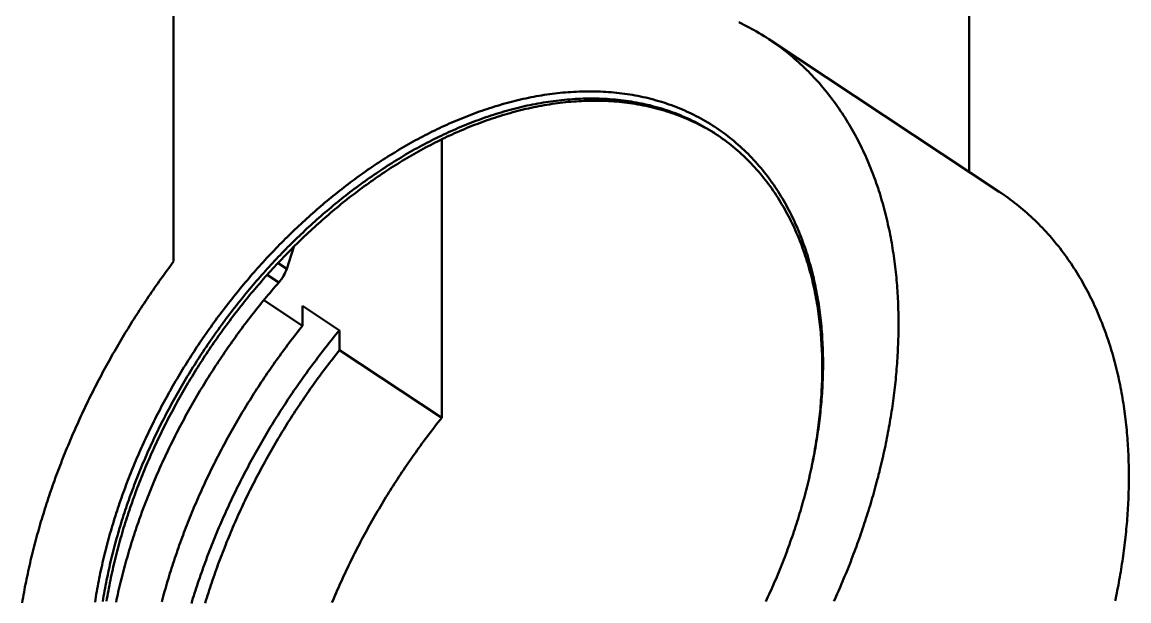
# Model space of a CAD drawing. Header units: millimetres. Extents: x 0 to 900, y 0 to 148.
# Drawn here: x 400.63 to 421.24, y 113.18 to 123.96 of the extents above; entities that cross this region are included whole.
import ezdxf

# ---------------------------------------------------------------- set-up
doc = ezdxf.new("R2010")
doc.units = ezdxf.units.MM
doc.header["$LTSCALE"] = 0.125
doc.layers.add('VISIBLE', color=7, linetype='Continuous', lineweight=50)

msp = doc.modelspace()

# ---------------------------------------------------------------- linework, layer by layer
at = {"layer": 'VISIBLE'}
for p, q in [((418.263, 121.168), (418.263, 131.905)), ((403.447, 119.494), (403.447, 130.285)), ((418.825, 120.796), (414.535, 123.637)), ((408.44, 116.583), (408.44, 121.773)), ((405.686, 119.772), (405.553, 119.362)), ((405.553, 119.362), (405.392, 119.469)), ((405.407, 119.106), (405.191, 119.249)), ((405.847, 118.299), (405.127, 118.776)), ((406.534, 118.214), (405.847, 118.669)), ((405.847, 118.669), (405.847, 118.299)), ((406.534, 118.214), (406.534, 117.844)), ((408.44, 116.583), (406.534, 117.844))]:
    msp.add_line(p, q, dxfattribs=at)
for points in [[(413.973, 123.956), (414.021, 123.932), (414.069, 123.908), (414.117, 123.883), (414.165, 123.858), (414.212, 123.833), (414.259, 123.806), (414.306, 123.779), (414.352, 123.752), (414.399, 123.724), (414.444, 123.696), (414.49, 123.667), (414.535, 123.637)], [(414.535, 123.637), (414.576, 123.609), (414.618, 123.581), (414.659, 123.552), (414.699, 123.523), (414.74, 123.494), (414.78, 123.464), (414.819, 123.433), (414.859, 123.402), (414.898, 123.371), (414.936, 123.339), (414.975, 123.307), (415.013, 123.274), (415.05, 123.241), (415.088, 123.208), (415.125, 123.174), (415.161, 123.14), (415.198, 123.105), (415.233, 123.07), (415.269, 123.035), (415.304, 122.999), (415.339, 122.963), (415.373, 122.927), (415.407, 122.89), (415.441, 122.853), (415.474, 122.816), (415.507, 122.778), (415.539, 122.74), (415.571, 122.701), (415.603, 122.663), (415.634, 122.624), (415.665, 122.584), (415.696, 122.544), (415.726, 122.504), (415.755, 122.464), (415.785, 122.424), (415.814, 122.383), (415.842, 122.342), (415.87, 122.3), (415.898, 122.259), (415.926, 122.217), (415.953, 122.175), (415.979, 122.132), (416.005, 122.089), (416.031, 122.047), (416.056, 122.003), (416.081, 121.96), (416.106, 121.916), (416.13, 121.873), (416.154, 121.829), (416.178, 121.784), (416.201, 121.74), (416.223, 121.695), (416.245, 121.65), (416.267, 121.605), (416.289, 121.56), (416.31, 121.515), (416.331, 121.469), (416.351, 121.424), (416.371, 121.378), (416.391, 121.332), (416.41, 121.285), (416.429, 121.239), (416.447, 121.192), (416.465, 121.146), (416.483, 121.099), (416.5, 121.052), (416.517, 121.005), (416.534, 120.958), (416.55, 120.91), (416.566, 120.863), (416.582, 120.815), (416.597, 120.768), (416.612, 120.72), (416.626, 120.672), (416.64, 120.624), (416.654, 120.576), (416.668, 120.528), (416.681, 120.479), (416.694, 120.431), (416.706, 120.382), (416.718, 120.334), (416.73, 120.285), (416.741, 120.236), (416.752, 120.188), (416.763, 120.139), (416.774, 120.09), (416.784, 120.041), (416.793, 119.992), (416.803, 119.942), (416.812, 119.893), (416.821, 119.844), (416.829, 119.795), (416.838, 119.745), (416.845, 119.696), (416.853, 119.646), (416.86, 119.597), (416.867, 119.547), (416.874, 119.498), (416.88, 119.448), (416.886, 119.398), (416.892, 119.349), (416.897, 119.299), (416.903, 119.249), (416.908, 119.199), (416.912, 119.149), (416.916, 119.1), (416.92, 119.05), (416.924, 119), (416.928, 118.95), (416.931, 118.9), (416.934, 118.85), (416.936, 118.8), (416.939, 118.75), (416.941, 118.7), (416.943, 118.65), (416.944, 118.6), (416.945, 118.55), (416.946, 118.5), (416.947, 118.45), (416.948, 118.4), (416.948, 118.35), (416.948, 118.299), (416.947, 118.249), (416.947, 118.199), (416.946, 118.149), (416.945, 118.099), (416.944, 118.049), (416.942, 117.999), (416.94, 117.949), (416.938, 117.899), (416.936, 117.849), (416.933, 117.799), (416.931, 117.749), (416.928, 117.699), (416.924, 117.649), (416.921, 117.599), (416.917, 117.549), (416.913, 117.499), (416.909, 117.45), (416.905, 117.4), (416.9, 117.35), (416.895, 117.3), (416.89, 117.25), (416.885, 117.201), (416.879, 117.151), (416.873, 117.101), (416.867, 117.051), (416.861, 117.002), (416.855, 116.952), (416.848, 116.902), (416.841, 116.853), (416.834, 116.803), (416.827, 116.754), (416.819, 116.704), (416.812, 116.655), (416.804, 116.605), (416.795, 116.556), (416.787, 116.507), (416.779, 116.457), (416.77, 116.408), (416.761, 116.359), (416.752, 116.31), (416.742, 116.26), (416.733, 116.211), (416.723, 116.162), (416.713, 116.113), (416.703, 116.064), (416.693, 116.015), (416.682, 115.966), (416.671, 115.917), (416.66, 115.868), (416.649, 115.82), (416.638, 115.771), (416.626, 115.722), (416.615, 115.673), (416.603, 115.625), (416.591, 115.576), (416.578, 115.528), (416.566, 115.479), (416.553, 115.431), (416.541, 115.382), (416.528, 115.334), (416.514, 115.286), (416.501, 115.238), (416.488, 115.189), (416.474, 115.141), (416.46, 115.093), (416.446, 115.045), (416.432, 114.997), (416.417, 114.949), (416.403, 114.901), (416.388, 114.853), (416.373, 114.806), (416.358, 114.758), (416.342, 114.71), (416.327, 114.663), (416.311, 114.615), (416.296, 114.568), (416.28, 114.52), (416.263, 114.473), (416.247, 114.425), (416.231, 114.378), (416.214, 114.331), (416.197, 114.284), (416.18, 114.237), (416.163, 114.19), (416.146, 114.143), (416.128, 114.096), (416.111, 114.049), (416.093, 114.002), (416.075, 113.955), (416.057, 113.909), (416.039, 113.862), (416.02, 113.816), (416.002, 113.769), (415.983, 113.723), (415.964, 113.676), (415.945, 113.63), (415.926, 113.584), (415.907, 113.538), (415.887, 113.492), (415.867, 113.446), (415.848, 113.4), (415.828, 113.354), (415.807, 113.308), (415.787, 113.262), (415.767, 113.216), (415.746, 113.171)], [(415.542, 117.595), (415.542, 117.645), (415.542, 117.695), (415.541, 117.746), (415.54, 117.796), (415.538, 117.846), (415.537, 117.896), (415.534, 117.946), (415.532, 117.996), (415.529, 118.046), (415.526, 118.096), (415.523, 118.146), (415.519, 118.196), (415.515, 118.245), (415.511, 118.295), (415.506, 118.345), (415.501, 118.395), (415.495, 118.445), (415.489, 118.494), (415.483, 118.544), (415.477, 118.594), (415.47, 118.643), (415.462, 118.693), (415.455, 118.742), (415.447, 118.792), (415.438, 118.841), (415.429, 118.89), (415.42, 118.94), (415.411, 118.989), (415.401, 119.038), (415.39, 119.087), (415.38, 119.136), (415.368, 119.184), (415.357, 119.233), (415.345, 119.282), (415.333, 119.33), (415.32, 119.379), (415.307, 119.427), (415.293, 119.475), (415.279, 119.523), (415.265, 119.571), (415.25, 119.619), (415.235, 119.667), (415.219, 119.714), (415.203, 119.762), (415.186, 119.809), (415.169, 119.856), (415.152, 119.903), (415.134, 119.95), (415.115, 119.996), (415.097, 120.043), (415.077, 120.089), (415.058, 120.135), (415.037, 120.181), (415.017, 120.226), (414.996, 120.272), (414.974, 120.317), (414.952, 120.362), (414.93, 120.407), (414.907, 120.451), (414.883, 120.495), (414.86, 120.539), (414.835, 120.583), (414.81, 120.627), (414.785, 120.67), (414.759, 120.713), (414.733, 120.755), (414.706, 120.798), (414.679, 120.84), (414.652, 120.881), (414.623, 120.923), (414.595, 120.964), (414.566, 121.005), (414.536, 121.045), (414.506, 121.085), (414.476, 121.125), (414.445, 121.164), (414.413, 121.203), (414.381, 121.242), (414.349, 121.28), (414.316, 121.318), (414.283, 121.355), (414.249, 121.392), (414.215, 121.428), (414.18, 121.464), (414.145, 121.5), (414.109, 121.535), (414.073, 121.57), (414.037, 121.604), (414, 121.638), (413.962, 121.672), (413.925, 121.704), (413.886, 121.737), (413.848, 121.769), (413.809, 121.8), (413.769, 121.831), (413.73, 121.861), (413.689, 121.891), (413.649, 121.92), (413.608, 121.949), (413.566, 121.978), (413.525, 122.005), (413.483, 122.032), (413.44, 122.059), (413.398, 122.085), (413.354, 122.111), (413.311, 122.135), (413.267, 122.16), (413.223, 122.184), (413.179, 122.207), (413.134, 122.229), (413.089, 122.252), (413.044, 122.273), (412.999, 122.294), (412.953, 122.314), (412.907, 122.334), (412.861, 122.353), (412.814, 122.372), (412.767, 122.39), (412.72, 122.407), (412.673, 122.424), (412.626, 122.44), (412.578, 122.456), (412.531, 122.471), (412.483, 122.485), (412.435, 122.499), (412.386, 122.513), (412.338, 122.525), (412.289, 122.538), (412.241, 122.549), (412.192, 122.56), (412.143, 122.571), (412.094, 122.58), (412.045, 122.59), (411.995, 122.599), (411.946, 122.607), (411.896, 122.614), (411.847, 122.622), (411.797, 122.628), (411.748, 122.634), (411.698, 122.64), (411.648, 122.644), (411.598, 122.649), (411.548, 122.653), (411.498, 122.656), (411.448, 122.659), (411.398, 122.661), (411.348, 122.663), (411.298, 122.664), (411.248, 122.665), (411.198, 122.665), (411.148, 122.665), (411.098, 122.664), (411.048, 122.663), (410.998, 122.662), (410.948, 122.66), (410.898, 122.657), (410.848, 122.654), (410.798, 122.65), (410.748, 122.646), (410.698, 122.642), (410.648, 122.637), (410.599, 122.632), (410.549, 122.626), (410.499, 122.62), (410.45, 122.613), (410.4, 122.606), (410.35, 122.599), (410.301, 122.591), (410.252, 122.582), (410.202, 122.574), (410.153, 122.565), (410.104, 122.555), (410.055, 122.545), (410.006, 122.535), (409.957, 122.524), (409.908, 122.513), (409.859, 122.502), (409.811, 122.49), (409.762, 122.478), (409.714, 122.465), (409.665, 122.452), (409.617, 122.439), (409.569, 122.426), (409.521, 122.412), (409.473, 122.397), (409.425, 122.383), (409.377, 122.368), (409.329, 122.352), (409.282, 122.337), (409.234, 122.321), (409.187, 122.305), (409.14, 122.288), (409.093, 122.271), (409.046, 122.254), (408.999, 122.236), (408.952, 122.218), (408.905, 122.2), (408.859, 122.182), (408.812, 122.163), (408.766, 122.144), (408.72, 122.125), (408.674, 122.105), (408.628, 122.085), (408.582, 122.065), (408.536, 122.045), (408.491, 122.024), (408.445, 122.003), (408.4, 121.982), (408.355, 121.96), (408.31, 121.938), (408.265, 121.916), (408.22, 121.894), (408.175, 121.871), (408.131, 121.848), (408.086, 121.825), (408.042, 121.802), (407.998, 121.778), (407.954, 121.755), (407.91, 121.73), (407.866, 121.706), (407.823, 121.682), (407.779, 121.657), (407.736, 121.632), (407.693, 121.607), (407.649, 121.581), (407.607, 121.555), (407.564, 121.53), (407.521, 121.503), (407.478, 121.477), (407.436, 121.45), (407.394, 121.424), (407.352, 121.397), (407.31, 121.369), (407.268, 121.342), (407.226, 121.314), (407.184, 121.287), (407.143, 121.259), (407.101, 121.23), (407.06, 121.202), (407.019, 121.173), (406.978, 121.144), (406.938, 121.115), (406.897, 121.086), (406.856, 121.057), (406.816, 121.027), (406.776, 120.997), (406.736, 120.967), (406.696, 120.937), (406.656, 120.907), (406.616, 120.876), (406.577, 120.845), (406.537, 120.815), (406.498, 120.783), (406.459, 120.752), (406.42, 120.721), (406.381, 120.689), (406.342, 120.657), (406.304, 120.625), (406.266, 120.593), (406.227, 120.561), (406.189, 120.529), (406.151, 120.496), (406.113, 120.463), (406.076, 120.43), (406.038, 120.397), (406.001, 120.364), (405.963, 120.331), (405.926, 120.297), (405.889, 120.263), (405.852, 120.229), (405.816, 120.195), (405.779, 120.161), (405.743, 120.127), (405.706, 120.092), (405.67, 120.058), (405.634, 120.023), (405.598, 119.988), (405.563, 119.953), (405.527, 119.917), (405.492, 119.882), (405.457, 119.846), (405.421, 119.811), (405.386, 119.775), (405.352, 119.739), (405.317, 119.703), (405.282, 119.667), (405.248, 119.63), (405.214, 119.594), (405.18, 119.557), (405.146, 119.52), (405.112, 119.483), (405.078, 119.446), (405.045, 119.409), (405.011, 119.372), (404.978, 119.334), (404.945, 119.297), (404.912, 119.259), (404.879, 119.221), (404.847, 119.183), (404.814, 119.145), (404.782, 119.107), (404.75, 119.069), (404.718, 119.03), (404.686, 118.992), (404.654, 118.953), (404.622, 118.914), (404.591, 118.875), (404.56, 118.836), (404.529, 118.797), (404.498, 118.757), (404.467, 118.718), (404.436, 118.678), (404.406, 118.639), (404.375, 118.599), (404.345, 118.559), (404.315, 118.519), (404.285, 118.479), (404.255, 118.439), (404.226, 118.398), (404.196, 118.358), (404.167, 118.317), (404.138, 118.276), (404.109, 118.236), (404.08, 118.195), (404.051, 118.154), (404.023, 118.113), (403.994, 118.071), (403.966, 118.03), (403.938, 117.988), (403.91, 117.947), (403.882, 117.905), (403.855, 117.863), (403.827, 117.822), (403.8, 117.78), (403.773, 117.737), (403.746, 117.695), (403.719, 117.653), (403.693, 117.611), (403.666, 117.568), (403.64, 117.526), (403.614, 117.483), (403.588, 117.44), (403.562, 117.397), (403.536, 117.354), (403.511, 117.311), (403.485, 117.268), (403.46, 117.225), (403.435, 117.181), (403.41, 117.138), (403.386, 117.094), (403.361, 117.051), (403.337, 117.007), (403.313, 116.963), (403.289, 116.919), (403.265, 116.875), (403.241, 116.831), (403.218, 116.787), (403.194, 116.742), (403.171, 116.698), (403.148, 116.653), (403.125, 116.609), (403.103, 116.564), (403.08, 116.519), (403.058, 116.475), (403.036, 116.43), (403.014, 116.385), (402.992, 116.34), (402.971, 116.294), (402.949, 116.249), (402.928, 116.204), (402.907, 116.158), (402.886, 116.113), (402.866, 116.067), (402.845, 116.022), (402.825, 115.976), (402.805, 115.93), (402.785, 115.884), (402.765, 115.838), (402.745, 115.792), (402.726, 115.746), (402.707, 115.7), (402.688, 115.653), (402.669, 115.607), (402.65, 115.56), (402.632, 115.514), (402.614, 115.467), (402.596, 115.421), (402.578, 115.374), (402.56, 115.327), (402.543, 115.28), (402.525, 115.233), (402.508, 115.186), (402.491, 115.139), (402.475, 115.092), (402.458, 115.044), (402.442, 114.997), (402.426, 114.95), (402.41, 114.902), (402.394, 114.855), (402.379, 114.807), (402.363, 114.759), (402.348, 114.712), (402.333, 114.664), (402.319, 114.616), (402.304, 114.568), (402.29, 114.52), (402.276, 114.472), (402.262, 114.424), (402.249, 114.376), (402.235, 114.327), (402.222, 114.279), (402.209, 114.231), (402.197, 114.182), (402.184, 114.134), (402.172, 114.085), (402.16, 114.037), (402.148, 113.988), (402.137, 113.939), (402.125, 113.891), (402.114, 113.842), (402.103, 113.793), (402.093, 113.744), (402.082, 113.695), (402.072, 113.646), (402.062, 113.597), (402.052, 113.548), (402.043, 113.499), (402.034, 113.449), (402.025, 113.4), (402.016, 113.351), (402.007, 113.302), (401.999, 113.252), (401.991, 113.203), (401.983, 113.153)], [(413.548, 121.87), (413.506, 121.897), (413.464, 121.924), (413.421, 121.95), (413.378, 121.976), (413.335, 122.001), (413.292, 122.026), (413.248, 122.049), (413.203, 122.073), (413.159, 122.096), (413.114, 122.118), (413.069, 122.14), (413.024, 122.161), (412.978, 122.181), (412.932, 122.201), (412.886, 122.22), (412.839, 122.239), (412.793, 122.257), (412.746, 122.275), (412.699, 122.291), (412.651, 122.308), (412.604, 122.324), (412.556, 122.339), (412.508, 122.353), (412.46, 122.367), (412.412, 122.381), (412.364, 122.393), (412.315, 122.406), (412.266, 122.417), (412.218, 122.428), (412.169, 122.439), (412.12, 122.449), (412.071, 122.458), (412.021, 122.467), (411.972, 122.475), (411.922, 122.483), (411.873, 122.49), (411.823, 122.496), (411.774, 122.502), (411.724, 122.508), (411.674, 122.513), (411.624, 122.517), (411.574, 122.521), (411.524, 122.524), (411.474, 122.527), (411.424, 122.529), (411.374, 122.531), (411.324, 122.532), (411.274, 122.533), (411.224, 122.533), (411.174, 122.533), (411.124, 122.532), (411.074, 122.531), (411.024, 122.529), (410.974, 122.527), (410.924, 122.524), (410.874, 122.521), (410.824, 122.517), (410.774, 122.513), (410.725, 122.509), (410.675, 122.504), (410.625, 122.498), (410.575, 122.492), (410.526, 122.486), (410.476, 122.479), (410.427, 122.472), (410.377, 122.464), (410.328, 122.456), (410.278, 122.448), (410.229, 122.439), (410.18, 122.43), (410.131, 122.42), (410.082, 122.41), (410.033, 122.4), (409.984, 122.389), (409.935, 122.378), (409.887, 122.366), (409.838, 122.354), (409.79, 122.342), (409.741, 122.329), (409.693, 122.316), (409.645, 122.303), (409.597, 122.289), (409.549, 122.275), (409.501, 122.26), (409.453, 122.245), (409.405, 122.23), (409.358, 122.215), (409.31, 122.199), (409.263, 122.183), (409.215, 122.166), (409.168, 122.149), (409.121, 122.132), (409.074, 122.115), (409.028, 122.097), (408.981, 122.079), (408.934, 122.061), (408.888, 122.042), (408.842, 122.023), (408.795, 122.004), (408.749, 121.984), (408.703, 121.965), (408.658, 121.945), (408.612, 121.924), (408.566, 121.904), (408.521, 121.883), (408.475, 121.861), (408.43, 121.84), (408.385, 121.818), (408.34, 121.796), (408.295, 121.774), (408.251, 121.751), (408.206, 121.729), (408.162, 121.705), (408.117, 121.682), (408.073, 121.659), (408.029, 121.635), (407.985, 121.611), (407.942, 121.587), (407.898, 121.562), (407.855, 121.537), (407.811, 121.512), (407.768, 121.487), (407.725, 121.462), (407.682, 121.436), (407.639, 121.41), (407.596, 121.384), (407.554, 121.358), (407.511, 121.331), (407.469, 121.304), (407.427, 121.277), (407.385, 121.25), (407.343, 121.223), (407.302, 121.195), (407.26, 121.167), (407.218, 121.139), (407.177, 121.111), (407.136, 121.082), (407.095, 121.054), (407.054, 121.025), (407.013, 120.996), (406.973, 120.966), (406.932, 120.937), (406.892, 120.907), (406.852, 120.878), (406.812, 120.848), (406.772, 120.817), (406.732, 120.787), (406.692, 120.756), (406.653, 120.726), (406.614, 120.695), (406.574, 120.664), (406.535, 120.632), (406.497, 120.601), (406.458, 120.569), (406.419, 120.537), (406.381, 120.505), (406.342, 120.473), (406.304, 120.441), (406.266, 120.408), (406.228, 120.376), (406.19, 120.343), (406.153, 120.31), (406.115, 120.277), (406.078, 120.243), (406.041, 120.21), (406.004, 120.176), (405.967, 120.142), (405.93, 120.109), (405.893, 120.074), (405.857, 120.04), (405.821, 120.006), (405.784, 119.971), (405.748, 119.936), (405.712, 119.902), (405.677, 119.867), (405.641, 119.831), (405.606, 119.796), (405.57, 119.761), (405.535, 119.725), (405.5, 119.689), (405.465, 119.653), (405.431, 119.617), (405.396, 119.581), (405.362, 119.545), (405.327, 119.508), (405.293, 119.472), (405.259, 119.435), (405.225, 119.398), (405.192, 119.361), (405.158, 119.324), (405.125, 119.287), (405.091, 119.249), (405.058, 119.212), (405.025, 119.174), (404.993, 119.136), (404.96, 119.098), (404.928, 119.06), (404.895, 119.022), (404.863, 118.984), (404.831, 118.945), (404.799, 118.907), (404.767, 118.868), (404.736, 118.829), (404.704, 118.79), (404.673, 118.751), (404.642, 118.712), (404.611, 118.673), (404.58, 118.633), (404.549, 118.594), (404.519, 118.554), (404.488, 118.515), (404.458, 118.475), (404.428, 118.435), (404.398, 118.395), (404.368, 118.354), (404.339, 118.314), (404.309, 118.273), (404.28, 118.233), (404.251, 118.192), (404.222, 118.151), (404.193, 118.11), (404.165, 118.069), (404.136, 118.028), (404.108, 117.987), (404.08, 117.946), (404.051, 117.904), (404.024, 117.863), (403.996, 117.821), (403.968, 117.779), (403.941, 117.737), (403.914, 117.695), (403.887, 117.653), (403.86, 117.611), (403.833, 117.569), (403.806, 117.526), (403.78, 117.484), (403.754, 117.441), (403.728, 117.399), (403.702, 117.356), (403.676, 117.313), (403.65, 117.27), (403.625, 117.227), (403.6, 117.184), (403.575, 117.14), (403.55, 117.097), (403.525, 117.053), (403.5, 117.01), (403.476, 116.966), (403.452, 116.922), (403.427, 116.879), (403.404, 116.835), (403.38, 116.791), (403.356, 116.746), (403.333, 116.702), (403.31, 116.658), (403.287, 116.613), (403.264, 116.569), (403.241, 116.524), (403.218, 116.48), (403.196, 116.435), (403.174, 116.39), (403.152, 116.345), (403.13, 116.3), (403.108, 116.255), (403.087, 116.21), (403.066, 116.164), (403.045, 116.119), (403.024, 116.074), (403.003, 116.028), (402.982, 115.982), (402.962, 115.937), (402.942, 115.891), (402.922, 115.845), (402.902, 115.799), (402.882, 115.753), (402.863, 115.707), (402.844, 115.661), (402.825, 115.615), (402.806, 115.568), (402.787, 115.522), (402.769, 115.475), (402.75, 115.429), (402.732, 115.382), (402.714, 115.335), (402.697, 115.288), (402.679, 115.242), (402.662, 115.195), (402.645, 115.148), (402.628, 115.101), (402.611, 115.053), (402.594, 115.006), (402.578, 114.959), (402.562, 114.911), (402.546, 114.864), (402.53, 114.816), (402.515, 114.769), (402.5, 114.721), (402.485, 114.674), (402.47, 114.626), (402.455, 114.578), (402.441, 114.53), (402.426, 114.482), (402.412, 114.434), (402.399, 114.386), (402.385, 114.338), (402.372, 114.289), (402.359, 114.241), (402.346, 114.193), (402.333, 114.144), (402.321, 114.096), (402.308, 114.047), (402.296, 113.999), (402.284, 113.95), (402.273, 113.901), (402.262, 113.853), (402.251, 113.804), (402.24, 113.755), (402.229, 113.706), (402.219, 113.657), (402.209, 113.608), (402.199, 113.559), (402.189, 113.51), (402.18, 113.461), (402.17, 113.412), (402.161, 113.362), (402.153, 113.313), (402.144, 113.264), (402.136, 113.214), (402.128, 113.165)], [(413.579, 121.849), (413.537, 121.876), (413.495, 121.902), (413.452, 121.928), (413.408, 121.953), (413.365, 121.978), (413.321, 122.002), (413.277, 122.026), (413.232, 122.049), (413.187, 122.071), (413.142, 122.093), (413.097, 122.114), (413.051, 122.135), (413.005, 122.155), (412.959, 122.174), (412.913, 122.193), (412.866, 122.211), (412.819, 122.229), (412.772, 122.246), (412.725, 122.263), (412.677, 122.279), (412.63, 122.294), (412.582, 122.309), (412.534, 122.323), (412.485, 122.336), (412.437, 122.349), (412.388, 122.362), (412.34, 122.373), (412.291, 122.385), (412.242, 122.395), (412.193, 122.405), (412.144, 122.415), (412.094, 122.424), (412.045, 122.432), (411.995, 122.44), (411.946, 122.447), (411.896, 122.454), (411.847, 122.46), (411.797, 122.465), (411.747, 122.47), (411.697, 122.475), (411.647, 122.479), (411.597, 122.482), (411.547, 122.485), (411.497, 122.487), (411.447, 122.489), (411.397, 122.49), (411.347, 122.491), (411.297, 122.492), (411.247, 122.491), (411.196, 122.491), (411.146, 122.49), (411.096, 122.488), (411.046, 122.486), (410.996, 122.483), (410.946, 122.48), (410.896, 122.477), (410.846, 122.473), (410.796, 122.468), (410.747, 122.463), (410.697, 122.458), (410.647, 122.452), (410.597, 122.446), (410.548, 122.439), (410.498, 122.432), (410.449, 122.424), (410.399, 122.416), (410.35, 122.408), (410.3, 122.399), (410.251, 122.39), (410.202, 122.38), (410.153, 122.37), (410.104, 122.36), (410.055, 122.349), (410.006, 122.338), (409.957, 122.327), (409.909, 122.315), (409.86, 122.302), (409.812, 122.29), (409.763, 122.277), (409.715, 122.263), (409.667, 122.25), (409.619, 122.236), (409.571, 122.221), (409.523, 122.206), (409.475, 122.191), (409.427, 122.176), (409.38, 122.16), (409.332, 122.144), (409.285, 122.127), (409.238, 122.111), (409.191, 122.094), (409.144, 122.076), (409.097, 122.058), (409.05, 122.04), (409.004, 122.022), (408.957, 122.004), (408.911, 121.985), (408.864, 121.965), (408.818, 121.946), (408.772, 121.926), (408.726, 121.906), (408.681, 121.886), (408.635, 121.865), (408.589, 121.844), (408.544, 121.823), (408.499, 121.801), (408.454, 121.78), (408.409, 121.758), (408.364, 121.735), (408.319, 121.713), (408.274, 121.69), (408.23, 121.667), (408.186, 121.644), (408.141, 121.62), (408.097, 121.596), (408.053, 121.572), (408.009, 121.548), (407.966, 121.524), (407.922, 121.499), (407.879, 121.474), (407.835, 121.449), (407.792, 121.423), (407.749, 121.398), (407.706, 121.372), (407.664, 121.345), (407.621, 121.319), (407.579, 121.293), (407.536, 121.266), (407.494, 121.239), (407.452, 121.212), (407.41, 121.184), (407.368, 121.156), (407.327, 121.129), (407.285, 121.101), (407.244, 121.072), (407.203, 121.044), (407.162, 121.015), (407.121, 120.986), (407.08, 120.957), (407.039, 120.928), (406.999, 120.898), (406.958, 120.869), (406.918, 120.839), (406.878, 120.809), (406.838, 120.779), (406.798, 120.748), (406.758, 120.718), (406.719, 120.687), (406.68, 120.656), (406.64, 120.625), (406.601, 120.594), (406.562, 120.562), (406.523, 120.53), (406.485, 120.499), (406.446, 120.467), (406.408, 120.434), (406.37, 120.402), (406.331, 120.369), (406.293, 120.337), (406.256, 120.304), (406.218, 120.271), (406.18, 120.238), (406.143, 120.204), (406.106, 120.171), (406.069, 120.137), (406.032, 120.103), (405.995, 120.069), (405.958, 120.035), (405.922, 120.001), (405.885, 119.967), (405.849, 119.932), (405.813, 119.897), (405.777, 119.862), (405.741, 119.827), (405.706, 119.792), (405.67, 119.757), (405.635, 119.721), (405.6, 119.686), (405.565, 119.65), (405.53, 119.614), (405.495, 119.578), (405.46, 119.542), (405.426, 119.505), (405.391, 119.469), (405.357, 119.432), (405.323, 119.395), (405.289, 119.358), (405.256, 119.321), (405.222, 119.284), (405.189, 119.247), (405.155, 119.209), (405.122, 119.172), (405.089, 119.134), (405.056, 119.096), (405.024, 119.058), (404.991, 119.02), (404.959, 118.982), (404.926, 118.944), (404.894, 118.905), (404.862, 118.867), (404.831, 118.828), (404.799, 118.789), (404.768, 118.75), (404.736, 118.711), (404.705, 118.672), (404.674, 118.632), (404.643, 118.593), (404.612, 118.553), (404.582, 118.514), (404.551, 118.474), (404.521, 118.434), (404.491, 118.394), (404.461, 118.354), (404.431, 118.313), (404.402, 118.273), (404.372, 118.233), (404.343, 118.192), (404.314, 118.151), (404.285, 118.11), (404.256, 118.069), (404.227, 118.028), (404.199, 117.987), (404.17, 117.946), (404.142, 117.905), (404.114, 117.863), (404.086, 117.821), (404.058, 117.78), (404.031, 117.738), (404.003, 117.696), (403.976, 117.654), (403.949, 117.612), (403.922, 117.57), (403.895, 117.527), (403.869, 117.485), (403.842, 117.442), (403.816, 117.4), (403.79, 117.357), (403.764, 117.314), (403.738, 117.271), (403.712, 117.228), (403.687, 117.185), (403.662, 117.142), (403.637, 117.098), (403.612, 117.055), (403.587, 117.011), (403.562, 116.968), (403.538, 116.924), (403.513, 116.88), (403.489, 116.836), (403.465, 116.792), (403.442, 116.748), (403.418, 116.704), (403.395, 116.66), (403.371, 116.615), (403.348, 116.571), (403.325, 116.526), (403.303, 116.482), (403.28, 116.437), (403.258, 116.392), (403.236, 116.347), (403.214, 116.302), (403.192, 116.257), (403.17, 116.212), (403.149, 116.167), (403.127, 116.121), (403.106, 116.076), (403.085, 116.03), (403.064, 115.985), (403.044, 115.939), (403.023, 115.893), (403.003, 115.847), (402.983, 115.801), (402.963, 115.755), (402.944, 115.709), (402.924, 115.663), (402.905, 115.617), (402.886, 115.571), (402.867, 115.524), (402.848, 115.478), (402.83, 115.431), (402.812, 115.385), (402.794, 115.338), (402.776, 115.291), (402.758, 115.244), (402.74, 115.197), (402.723, 115.15), (402.706, 115.103), (402.689, 115.056), (402.672, 115.009), (402.656, 114.961), (402.639, 114.914), (402.623, 114.867), (402.607, 114.819), (402.592, 114.772), (402.576, 114.724), (402.561, 114.676), (402.546, 114.628), (402.531, 114.581), (402.516, 114.533), (402.502, 114.485), (402.488, 114.437), (402.474, 114.389), (402.46, 114.34), (402.446, 114.292), (402.433, 114.244), (402.42, 114.196), (402.407, 114.147), (402.394, 114.099), (402.382, 114.05), (402.37, 114.002), (402.358, 113.953), (402.346, 113.904), (402.334, 113.855), (402.323, 113.807), (402.312, 113.758), (402.301, 113.709), (402.29, 113.66), (402.28, 113.611), (402.27, 113.562), (402.26, 113.513), (402.25, 113.464), (402.241, 113.414), (402.232, 113.365), (402.223, 113.316), (402.214, 113.266), (402.206, 113.217), (402.198, 113.168)], [(415.527, 117.521), (415.526, 117.571), (415.526, 117.621), (415.525, 117.672), (415.524, 117.722), (415.523, 117.772), (415.521, 117.823), (415.519, 117.873), (415.516, 117.923), (415.513, 117.973), (415.51, 118.023), (415.507, 118.074), (415.503, 118.124), (415.499, 118.174), (415.494, 118.224), (415.489, 118.274), (415.484, 118.324), (415.479, 118.374), (415.473, 118.424), (415.466, 118.474), (415.459, 118.524), (415.452, 118.574), (415.445, 118.623), (415.437, 118.673), (415.429, 118.723), (415.42, 118.772), (415.411, 118.822), (415.402, 118.871), (415.392, 118.92), (415.382, 118.97), (415.371, 119.019), (415.36, 119.068), (415.349, 119.117), (415.337, 119.166), (415.325, 119.215), (415.312, 119.263), (415.299, 119.312), (415.286, 119.36), (415.272, 119.409), (415.257, 119.457), (415.243, 119.505), (415.228, 119.553), (415.212, 119.601), (415.196, 119.648), (415.179, 119.696), (415.162, 119.743), (415.145, 119.79), (415.127, 119.837), (415.109, 119.884), (415.09, 119.931), (415.071, 119.977), (415.051, 120.024), (415.031, 120.07), (415.01, 120.116), (414.989, 120.161), (414.967, 120.207), (414.945, 120.252), (414.923, 120.297), (414.9, 120.342), (414.876, 120.386), (414.852, 120.43), (414.828, 120.474), (414.803, 120.518), (414.777, 120.561), (414.752, 120.604), (414.725, 120.647), (414.698, 120.69), (414.671, 120.732), (414.643, 120.774), (414.615, 120.815), (414.586, 120.857), (414.557, 120.898), (414.527, 120.938), (414.497, 120.978), (414.466, 121.018), (414.435, 121.057), (414.403, 121.096), (414.371, 121.135), (414.338, 121.173), (414.305, 121.211), (414.271, 121.249), (414.237, 121.286), (414.203, 121.322), (414.168, 121.358), (414.132, 121.394), (414.096, 121.429), (414.06, 121.464), (414.023, 121.498), (413.986, 121.532), (413.948, 121.565), (413.91, 121.598), (413.871, 121.63), (413.832, 121.662), (413.793, 121.693), (413.753, 121.724), (413.713, 121.754), (413.672, 121.784), (413.631, 121.813), (413.59, 121.842), (413.548, 121.87)], [(420.983, 113.174), (420.993, 113.223), (421.003, 113.272), (421.013, 113.321), (421.023, 113.37), (421.033, 113.419), (421.042, 113.468), (421.051, 113.517), (421.06, 113.567), (421.069, 113.616), (421.078, 113.665), (421.086, 113.715), (421.094, 113.764), (421.102, 113.813), (421.11, 113.863), (421.117, 113.912), (421.124, 113.962), (421.132, 114.011), (421.138, 114.061), (421.145, 114.111), (421.151, 114.16), (421.158, 114.21), (421.164, 114.26), (421.169, 114.309), (421.175, 114.359), (421.18, 114.409), (421.185, 114.459), (421.19, 114.509), (421.195, 114.558), (421.199, 114.608), (421.204, 114.658), (421.208, 114.708), (421.211, 114.758), (421.215, 114.808), (421.218, 114.858), (421.221, 114.908), (421.224, 114.958), (421.226, 115.008), (421.229, 115.058), (421.231, 115.108), (421.233, 115.158), (421.234, 115.208), (421.235, 115.258), (421.236, 115.308), (421.237, 115.358), (421.238, 115.408), (421.238, 115.458), (421.238, 115.508), (421.238, 115.558), (421.237, 115.608), (421.237, 115.658), (421.236, 115.708), (421.234, 115.758), (421.233, 115.808), (421.231, 115.858), (421.229, 115.908), (421.227, 115.958), (421.224, 116.008), (421.221, 116.058), (421.218, 116.108), (421.215, 116.158), (421.211, 116.208), (421.207, 116.258), (421.203, 116.308), (421.198, 116.358), (421.193, 116.408), (421.188, 116.457), (421.182, 116.507), (421.177, 116.557), (421.171, 116.607), (421.164, 116.656), (421.158, 116.706), (421.151, 116.755), (421.143, 116.805), (421.136, 116.854), (421.128, 116.904), (421.12, 116.953), (421.111, 117.003), (421.102, 117.052), (421.093, 117.101), (421.084, 117.15), (421.074, 117.199), (421.064, 117.248), (421.054, 117.297), (421.043, 117.346), (421.032, 117.395), (421.02, 117.444), (421.008, 117.492), (420.996, 117.541), (420.984, 117.59), (420.971, 117.638), (420.958, 117.686), (420.945, 117.734), (420.931, 117.783), (420.917, 117.831), (420.902, 117.878), (420.887, 117.926), (420.872, 117.974), (420.857, 118.022), (420.841, 118.069), (420.824, 118.116), (420.808, 118.164), (420.791, 118.211), (420.773, 118.258), (420.756, 118.304), (420.738, 118.351), (420.719, 118.398), (420.7, 118.444), (420.681, 118.49), (420.661, 118.536), (420.641, 118.582), (420.621, 118.628), (420.6, 118.673), (420.579, 118.719), (420.558, 118.764), (420.536, 118.809), (420.514, 118.854), (420.491, 118.899), (420.468, 118.943), (420.444, 118.987), (420.421, 119.031), (420.396, 119.075), (420.372, 119.119), (420.347, 119.162), (420.321, 119.205), (420.296, 119.248), (420.27, 119.291), (420.243, 119.333), (420.216, 119.375), (420.189, 119.417), (420.161, 119.459), (420.133, 119.5), (420.104, 119.541), (420.075, 119.582), (420.046, 119.623), (420.016, 119.663), (419.986, 119.703), (419.956, 119.743), (419.925, 119.782), (419.893, 119.821), (419.862, 119.86), (419.83, 119.898), (419.797, 119.937), (419.764, 119.974), (419.731, 120.012), (419.697, 120.049), (419.663, 120.086), (419.629, 120.122), (419.594, 120.158), (419.559, 120.194), (419.524, 120.229), (419.488, 120.264), (419.452, 120.298), (419.415, 120.333), (419.378, 120.366), (419.341, 120.4), (419.303, 120.433), (419.265, 120.465), (419.227, 120.498), (419.188, 120.529), (419.149, 120.561), (419.11, 120.592), (419.07, 120.622), (419.03, 120.652), (418.99, 120.682), (418.949, 120.711), (418.908, 120.74), (418.867, 120.768), (418.825, 120.796)], [(400.626, 113.139), (400.634, 113.188), (400.643, 113.237), (400.652, 113.287), (400.661, 113.336), (400.67, 113.385), (400.679, 113.435), (400.689, 113.484), (400.699, 113.533), (400.709, 113.582), (400.719, 113.631), (400.729, 113.68), (400.74, 113.729), (400.751, 113.778), (400.762, 113.827), (400.773, 113.876), (400.784, 113.925), (400.796, 113.974), (400.808, 114.022), (400.82, 114.071), (400.832, 114.12), (400.844, 114.168), (400.857, 114.217), (400.869, 114.265), (400.882, 114.314), (400.895, 114.362), (400.908, 114.41), (400.922, 114.459), (400.936, 114.507), (400.949, 114.555), (400.963, 114.603), (400.977, 114.652), (400.992, 114.7), (401.006, 114.748), (401.021, 114.795), (401.036, 114.843), (401.051, 114.891), (401.066, 114.939), (401.081, 114.987), (401.097, 115.034), (401.113, 115.082), (401.128, 115.13), (401.144, 115.177), (401.161, 115.224), (401.177, 115.272), (401.194, 115.319), (401.21, 115.366), (401.227, 115.414), (401.244, 115.461), (401.261, 115.508), (401.279, 115.555), (401.296, 115.602), (401.314, 115.649), (401.332, 115.696), (401.35, 115.742), (401.368, 115.789), (401.386, 115.836), (401.405, 115.882), (401.424, 115.929), (401.442, 115.975), (401.461, 116.022), (401.48, 116.068), (401.5, 116.114), (401.519, 116.161), (401.539, 116.207), (401.559, 116.253), (401.578, 116.299), (401.599, 116.345), (401.619, 116.391), (401.639, 116.437), (401.66, 116.482), (401.68, 116.528), (401.701, 116.574), (401.722, 116.619), (401.743, 116.665), (401.764, 116.71), (401.786, 116.755), (401.807, 116.801), (401.829, 116.846), (401.851, 116.891), (401.873, 116.936), (401.895, 116.981), (401.917, 117.026), (401.94, 117.071), (401.962, 117.115), (401.985, 117.16), (402.008, 117.205), (402.031, 117.249), (402.054, 117.294), (402.077, 117.338), (402.101, 117.382), (402.124, 117.427), (402.148, 117.471), (402.172, 117.515), (402.196, 117.559), (402.22, 117.603), (402.244, 117.647), (402.269, 117.691), (402.293, 117.734), (402.318, 117.778), (402.343, 117.821), (402.368, 117.865), (402.393, 117.908), (402.418, 117.952), (402.444, 117.995), (402.469, 118.038), (402.495, 118.081), (402.521, 118.124), (402.547, 118.167), (402.573, 118.21), (402.599, 118.252), (402.625, 118.295), (402.652, 118.338), (402.678, 118.38), (402.705, 118.423), (402.732, 118.465), (402.759, 118.507), (402.786, 118.549), (402.813, 118.591), (402.841, 118.633), (402.868, 118.675), (402.896, 118.717), (402.924, 118.759), (402.952, 118.8), (402.98, 118.842), (403.008, 118.883), (403.036, 118.925), (403.065, 118.966), (403.093, 119.007), (403.122, 119.048), (403.151, 119.089), (403.18, 119.13), (403.209, 119.171), (403.238, 119.212), (403.268, 119.252), (403.297, 119.293), (403.327, 119.333), (403.357, 119.374), (403.386, 119.414), (403.416, 119.454), (403.447, 119.494)], [(405.553, 119.362), (405.541, 119.327), (405.526, 119.293), (405.51, 119.259), (405.493, 119.227), (405.474, 119.195), (405.453, 119.164), (405.43, 119.135), (405.407, 119.106)], [(405.407, 119.106), (405.374, 119.068), (405.341, 119.031), (405.308, 118.993), (405.276, 118.955), (405.244, 118.916), (405.211, 118.878), (405.179, 118.84), (405.147, 118.801), (405.116, 118.762), (405.084, 118.724), (405.053, 118.685), (405.021, 118.646), (404.99, 118.607), (404.959, 118.567), (404.928, 118.528), (404.897, 118.489), (404.867, 118.449), (404.836, 118.409), (404.806, 118.37), (404.775, 118.33), (404.745, 118.29), (404.715, 118.25), (404.686, 118.209), (404.656, 118.169), (404.627, 118.129), (404.597, 118.088), (404.568, 118.047), (404.539, 118.007), (404.51, 117.966), (404.481, 117.925), (404.453, 117.884), (404.424, 117.843), (404.396, 117.801), (404.368, 117.76), (404.34, 117.718), (404.312, 117.677), (404.284, 117.635), (404.257, 117.593), (404.229, 117.552), (404.202, 117.51), (404.175, 117.468), (404.148, 117.425), (404.121, 117.383), (404.094, 117.341), (404.068, 117.298), (404.041, 117.256), (404.015, 117.213), (403.989, 117.17), (403.963, 117.128), (403.938, 117.085), (403.912, 117.042), (403.886, 116.999), (403.861, 116.955), (403.836, 116.912), (403.811, 116.869), (403.786, 116.825), (403.762, 116.782), (403.737, 116.738), (403.713, 116.694), (403.689, 116.651), (403.665, 116.607), (403.641, 116.563), (403.617, 116.519), (403.593, 116.474), (403.57, 116.43), (403.547, 116.386), (403.524, 116.341), (403.501, 116.297), (403.478, 116.252), (403.456, 116.208), (403.433, 116.163), (403.411, 116.118), (403.389, 116.073), (403.367, 116.028), (403.345, 115.983), (403.324, 115.938), (403.302, 115.893), (403.281, 115.847), (403.26, 115.802), (403.239, 115.757), (403.218, 115.711), (403.198, 115.665), (403.177, 115.62), (403.157, 115.574), (403.137, 115.528), (403.117, 115.482), (403.098, 115.436), (403.078, 115.39), (403.059, 115.344), (403.04, 115.298), (403.021, 115.251), (403.002, 115.205), (402.983, 115.158), (402.965, 115.112), (402.947, 115.065), (402.929, 115.019), (402.911, 114.972), (402.893, 114.925), (402.875, 114.878), (402.858, 114.831), (402.841, 114.784), (402.824, 114.737), (402.807, 114.69), (402.791, 114.643), (402.774, 114.596), (402.758, 114.548), (402.742, 114.501), (402.726, 114.453), (402.71, 114.406), (402.695, 114.358), (402.68, 114.31), (402.665, 114.263), (402.65, 114.215), (402.635, 114.167), (402.621, 114.119), (402.606, 114.071), (402.592, 114.023), (402.579, 113.975), (402.565, 113.927), (402.551, 113.879), (402.538, 113.83), (402.525, 113.782), (402.512, 113.734), (402.5, 113.685), (402.487, 113.637), (402.475, 113.588), (402.463, 113.54), (402.451, 113.491), (402.44, 113.442), (402.428, 113.394), (402.417, 113.345), (402.406, 113.296), (402.396, 113.247), (402.385, 113.198), (402.375, 113.149)], [(405.847, 118.299), (405.816, 118.26), (405.785, 118.221), (405.754, 118.182), (405.723, 118.142), (405.692, 118.103), (405.662, 118.063), (405.632, 118.023), (405.601, 117.983), (405.571, 117.943), (405.541, 117.903), (405.511, 117.863), (405.482, 117.822), (405.452, 117.782), (405.423, 117.741), (405.393, 117.701), (405.364, 117.66), (405.335, 117.619), (405.306, 117.578), (405.277, 117.537), (405.249, 117.496), (405.22, 117.455), (405.192, 117.414), (405.164, 117.372), (405.136, 117.331), (405.108, 117.289), (405.08, 117.247), (405.053, 117.206), (405.025, 117.164), (404.998, 117.122), (404.971, 117.08), (404.944, 117.037), (404.917, 116.995), (404.89, 116.953), (404.864, 116.91), (404.837, 116.868), (404.811, 116.825), (404.785, 116.782), (404.759, 116.74), (404.733, 116.697), (404.707, 116.654), (404.682, 116.611), (404.656, 116.567), (404.631, 116.524), (404.606, 116.481), (404.581, 116.437), (404.556, 116.394), (404.532, 116.35), (404.507, 116.306), (404.483, 116.263), (404.459, 116.219), (404.434, 116.175), (404.411, 116.131), (404.387, 116.087), (404.363, 116.043), (404.34, 115.998), (404.317, 115.954), (404.294, 115.909), (404.271, 115.865), (404.248, 115.82), (404.225, 115.776), (404.203, 115.731), (404.18, 115.686), (404.158, 115.641), (404.136, 115.596), (404.114, 115.551), (404.093, 115.506), (404.071, 115.461), (404.05, 115.415), (404.029, 115.37), (404.008, 115.325), (403.987, 115.279), (403.966, 115.233), (403.945, 115.188), (403.925, 115.142), (403.905, 115.096), (403.885, 115.05), (403.865, 115.004), (403.845, 114.958), (403.826, 114.912), (403.806, 114.866), (403.787, 114.82), (403.768, 114.773), (403.749, 114.727), (403.73, 114.68), (403.712, 114.634), (403.694, 114.587), (403.675, 114.541), (403.657, 114.494), (403.64, 114.447), (403.622, 114.4), (403.605, 114.353), (403.587, 114.306), (403.57, 114.259), (403.553, 114.212), (403.536, 114.165), (403.52, 114.117), (403.504, 114.07), (403.487, 114.023), (403.471, 113.975), (403.455, 113.928), (403.44, 113.88), (403.424, 113.832), (403.409, 113.785), (403.394, 113.737), (403.379, 113.689), (403.364, 113.641), (403.35, 113.593), (403.336, 113.545), (403.321, 113.497), (403.307, 113.449), (403.294, 113.401), (403.28, 113.353), (403.267, 113.304), (403.254, 113.256), (403.241, 113.208), (403.228, 113.159)], [(406.534, 118.214), (406.502, 118.175), (406.471, 118.136), (406.439, 118.097), (406.407, 118.058), (406.376, 118.019), (406.344, 117.98), (406.313, 117.941), (406.282, 117.901), (406.251, 117.862), (406.22, 117.822), (406.19, 117.782), (406.159, 117.742), (406.129, 117.702), (406.099, 117.662), (406.069, 117.622), (406.039, 117.582), (406.009, 117.542), (405.979, 117.501), (405.949, 117.461), (405.92, 117.42), (405.891, 117.379), (405.861, 117.338), (405.832, 117.297), (405.803, 117.256), (405.775, 117.215), (405.746, 117.174), (405.718, 117.133), (405.689, 117.091), (405.661, 117.05), (405.633, 117.008), (405.605, 116.967), (405.577, 116.925), (405.55, 116.883), (405.522, 116.841), (405.495, 116.799), (405.467, 116.757), (405.44, 116.714), (405.413, 116.672), (405.386, 116.63), (405.36, 116.587), (405.333, 116.545), (405.307, 116.502), (405.281, 116.459), (405.254, 116.416), (405.228, 116.373), (405.203, 116.33), (405.177, 116.287), (405.151, 116.244), (405.126, 116.201), (405.101, 116.157), (405.076, 116.114), (405.051, 116.07), (405.026, 116.027), (405.001, 115.983), (404.977, 115.939), (404.952, 115.895), (404.928, 115.851), (404.904, 115.807), (404.88, 115.763), (404.856, 115.719), (404.833, 115.675), (404.809, 115.63), (404.786, 115.586), (404.763, 115.541), (404.74, 115.497), (404.717, 115.452), (404.694, 115.407), (404.672, 115.362), (404.649, 115.317), (404.627, 115.272), (404.605, 115.227), (404.583, 115.182), (404.561, 115.137), (404.539, 115.092), (404.518, 115.046), (404.497, 115.001), (404.475, 114.955), (404.454, 114.91), (404.433, 114.864), (404.413, 114.818), (404.392, 114.773), (404.372, 114.727), (404.352, 114.681), (404.332, 114.635), (404.312, 114.589), (404.292, 114.543), (404.272, 114.496), (404.253, 114.45), (404.234, 114.404), (404.215, 114.357), (404.196, 114.311), (404.177, 114.264), (404.159, 114.218), (404.14, 114.171), (404.122, 114.124), (404.104, 114.077), (404.086, 114.03), (404.068, 113.983), (404.051, 113.936), (404.033, 113.889), (404.016, 113.842), (403.999, 113.795), (403.982, 113.748), (403.965, 113.7), (403.949, 113.653), (403.933, 113.606), (403.916, 113.558), (403.901, 113.51), (403.885, 113.463), (403.869, 113.415), (403.854, 113.367), (403.838, 113.319), (403.823, 113.272), (403.808, 113.224), (403.794, 113.176), (403.779, 113.128)], [(406.534, 117.844), (406.503, 117.805), (406.472, 117.766), (406.441, 117.726), (406.41, 117.687), (406.38, 117.647), (406.349, 117.608), (406.319, 117.568), (406.288, 117.528), (406.258, 117.488), (406.228, 117.448), (406.198, 117.407), (406.168, 117.367), (406.139, 117.327), (406.109, 117.286), (406.08, 117.245), (406.051, 117.205), (406.022, 117.164), (405.993, 117.123), (405.964, 117.082), (405.936, 117.041), (405.907, 116.999), (405.879, 116.958), (405.851, 116.916), (405.823, 116.875), (405.795, 116.833), (405.767, 116.792), (405.739, 116.75), (405.712, 116.708), (405.685, 116.666), (405.657, 116.624), (405.63, 116.581), (405.603, 116.539), (405.577, 116.497), (405.55, 116.454), (405.524, 116.412), (405.497, 116.369), (405.471, 116.326), (405.445, 116.283), (405.419, 116.24), (405.394, 116.197), (405.368, 116.154), (405.343, 116.111), (405.317, 116.068), (405.292, 116.024), (405.267, 115.981), (405.243, 115.937), (405.218, 115.894), (405.193, 115.85), (405.169, 115.806), (405.145, 115.762), (405.121, 115.718), (405.097, 115.674), (405.073, 115.63), (405.05, 115.586), (405.026, 115.542), (405.003, 115.497), (404.98, 115.453), (404.957, 115.408), (404.934, 115.363), (404.911, 115.319), (404.889, 115.274), (404.867, 115.229), (404.844, 115.184), (404.822, 115.139), (404.801, 115.094), (404.779, 115.049), (404.757, 115.003), (404.736, 114.958), (404.715, 114.913), (404.694, 114.867), (404.673, 114.822), (404.652, 114.776), (404.632, 114.73), (404.611, 114.684), (404.591, 114.639), (404.571, 114.593), (404.551, 114.547), (404.531, 114.501), (404.512, 114.454), (404.492, 114.408), (404.473, 114.362), (404.454, 114.316), (404.435, 114.269), (404.417, 114.223), (404.398, 114.176), (404.38, 114.129), (404.362, 114.083), (404.344, 114.036), (404.326, 113.989), (404.308, 113.942), (404.291, 113.895), (404.273, 113.848), (404.256, 113.801), (404.239, 113.754), (404.223, 113.706), (404.206, 113.659), (404.19, 113.612), (404.173, 113.564), (404.157, 113.517), (404.142, 113.469), (404.126, 113.422), (404.11, 113.374), (404.095, 113.326), (404.08, 113.278), (404.065, 113.231), (404.05, 113.183), (404.036, 113.135)], [(415.234, 115.259), (415.246, 115.308), (415.258, 115.358), (415.27, 115.407), (415.281, 115.457), (415.292, 115.506), (415.303, 115.556), (415.314, 115.606), (415.325, 115.655), (415.335, 115.705), (415.345, 115.755), (415.355, 115.805), (415.364, 115.855), (415.374, 115.904), (415.383, 115.954), (415.392, 116.004), (415.4, 116.055), (415.408, 116.105), (415.416, 116.155), (415.424, 116.205), (415.432, 116.255), (415.439, 116.306), (415.446, 116.356), (415.453, 116.406), (415.459, 116.457), (415.465, 116.507), (415.471, 116.558), (415.477, 116.608), (415.482, 116.659), (415.487, 116.709), (415.492, 116.76), (415.496, 116.81), (415.5, 116.861), (415.504, 116.912), (415.508, 116.962), (415.511, 117.013), (415.514, 117.064), (415.516, 117.115), (415.519, 117.165), (415.521, 117.216), (415.523, 117.267), (415.524, 117.318), (415.525, 117.368), (415.526, 117.419), (415.526, 117.47), (415.527, 117.521)], [(415.24, 115.283), (415.252, 115.333), (415.264, 115.382), (415.276, 115.431), (415.288, 115.481), (415.299, 115.53), (415.31, 115.58), (415.321, 115.629), (415.332, 115.679), (415.342, 115.729), (415.353, 115.779), (415.363, 115.829), (415.372, 115.878), (415.382, 115.928), (415.391, 115.978), (415.4, 116.028), (415.409, 116.078), (415.417, 116.129), (415.425, 116.179), (415.433, 116.229), (415.441, 116.279), (415.448, 116.329), (415.455, 116.38), (415.462, 116.43), (415.469, 116.48), (415.475, 116.531), (415.481, 116.581), (415.487, 116.632), (415.493, 116.682), (415.498, 116.733), (415.503, 116.783), (415.508, 116.834), (415.512, 116.885), (415.516, 116.935), (415.52, 116.986), (415.523, 117.037), (415.527, 117.087), (415.53, 117.138), (415.532, 117.189), (415.534, 117.24), (415.537, 117.29), (415.538, 117.341), (415.54, 117.392), (415.541, 117.443), (415.542, 117.494), (415.542, 117.545), (415.542, 117.595)], [(408.44, 116.583), (408.408, 116.543), (408.377, 116.504), (408.346, 116.465), (408.315, 116.425), (408.285, 116.385), (408.254, 116.346), (408.224, 116.306), (408.193, 116.266), (408.163, 116.226), (408.133, 116.185), (408.103, 116.145), (408.073, 116.105), (408.044, 116.064), (408.014, 116.024), (407.985, 115.983), (407.956, 115.942), (407.927, 115.901), (407.898, 115.86), (407.869, 115.819), (407.84, 115.778), (407.812, 115.737), (407.784, 115.695), (407.755, 115.654), (407.727, 115.612), (407.699, 115.571), (407.672, 115.529), (407.644, 115.487), (407.617, 115.445), (407.589, 115.403), (407.562, 115.361), (407.535, 115.318), (407.508, 115.276), (407.481, 115.234), (407.455, 115.191), (407.428, 115.149), (407.402, 115.106), (407.376, 115.063), (407.35, 115.02), (407.324, 114.977), (407.298, 114.934), (407.273, 114.891), (407.247, 114.848), (407.222, 114.804), (407.197, 114.761), (407.172, 114.717), (407.147, 114.674), (407.122, 114.63), (407.098, 114.586), (407.073, 114.543), (407.049, 114.499), (407.025, 114.455), (407.001, 114.41), (406.977, 114.366), (406.954, 114.322), (406.93, 114.278), (406.907, 114.233), (406.884, 114.189), (406.861, 114.144), (406.838, 114.099), (406.816, 114.055), (406.793, 114.01), (406.771, 113.965), (406.749, 113.92), (406.726, 113.875), (406.705, 113.83), (406.683, 113.784), (406.661, 113.739), (406.64, 113.694), (406.619, 113.648), (406.598, 113.603), (406.577, 113.557), (406.556, 113.511), (406.536, 113.466), (406.515, 113.42), (406.495, 113.374), (406.475, 113.328), (406.455, 113.282), (406.435, 113.236), (406.416, 113.19), (406.396, 113.143)], [(414.475, 113.161), (414.496, 113.206), (414.517, 113.252), (414.538, 113.298), (414.559, 113.343), (414.58, 113.389), (414.6, 113.435), (414.62, 113.481), (414.64, 113.527), (414.66, 113.573), (414.679, 113.62), (414.699, 113.666), (414.718, 113.712), (414.737, 113.759), (414.756, 113.805), (414.774, 113.852), (414.793, 113.899), (414.811, 113.945), (414.829, 113.992), (414.847, 114.039), (414.865, 114.086), (414.882, 114.133), (414.899, 114.18), (414.916, 114.228), (414.933, 114.275), (414.95, 114.322), (414.966, 114.37), (414.983, 114.417), (414.999, 114.465), (415.015, 114.512), (415.03, 114.56), (415.046, 114.608), (415.061, 114.656), (415.076, 114.704), (415.091, 114.751), (415.105, 114.8), (415.12, 114.848), (415.134, 114.896), (415.148, 114.944), (415.162, 114.992), (415.175, 115.041), (415.189, 115.089), (415.202, 115.137), (415.215, 115.186), (415.227, 115.235), (415.24, 115.283)]]:
    msp.add_lwpolyline(points, dxfattribs=at)

doc.saveas('drawing.dxf')
